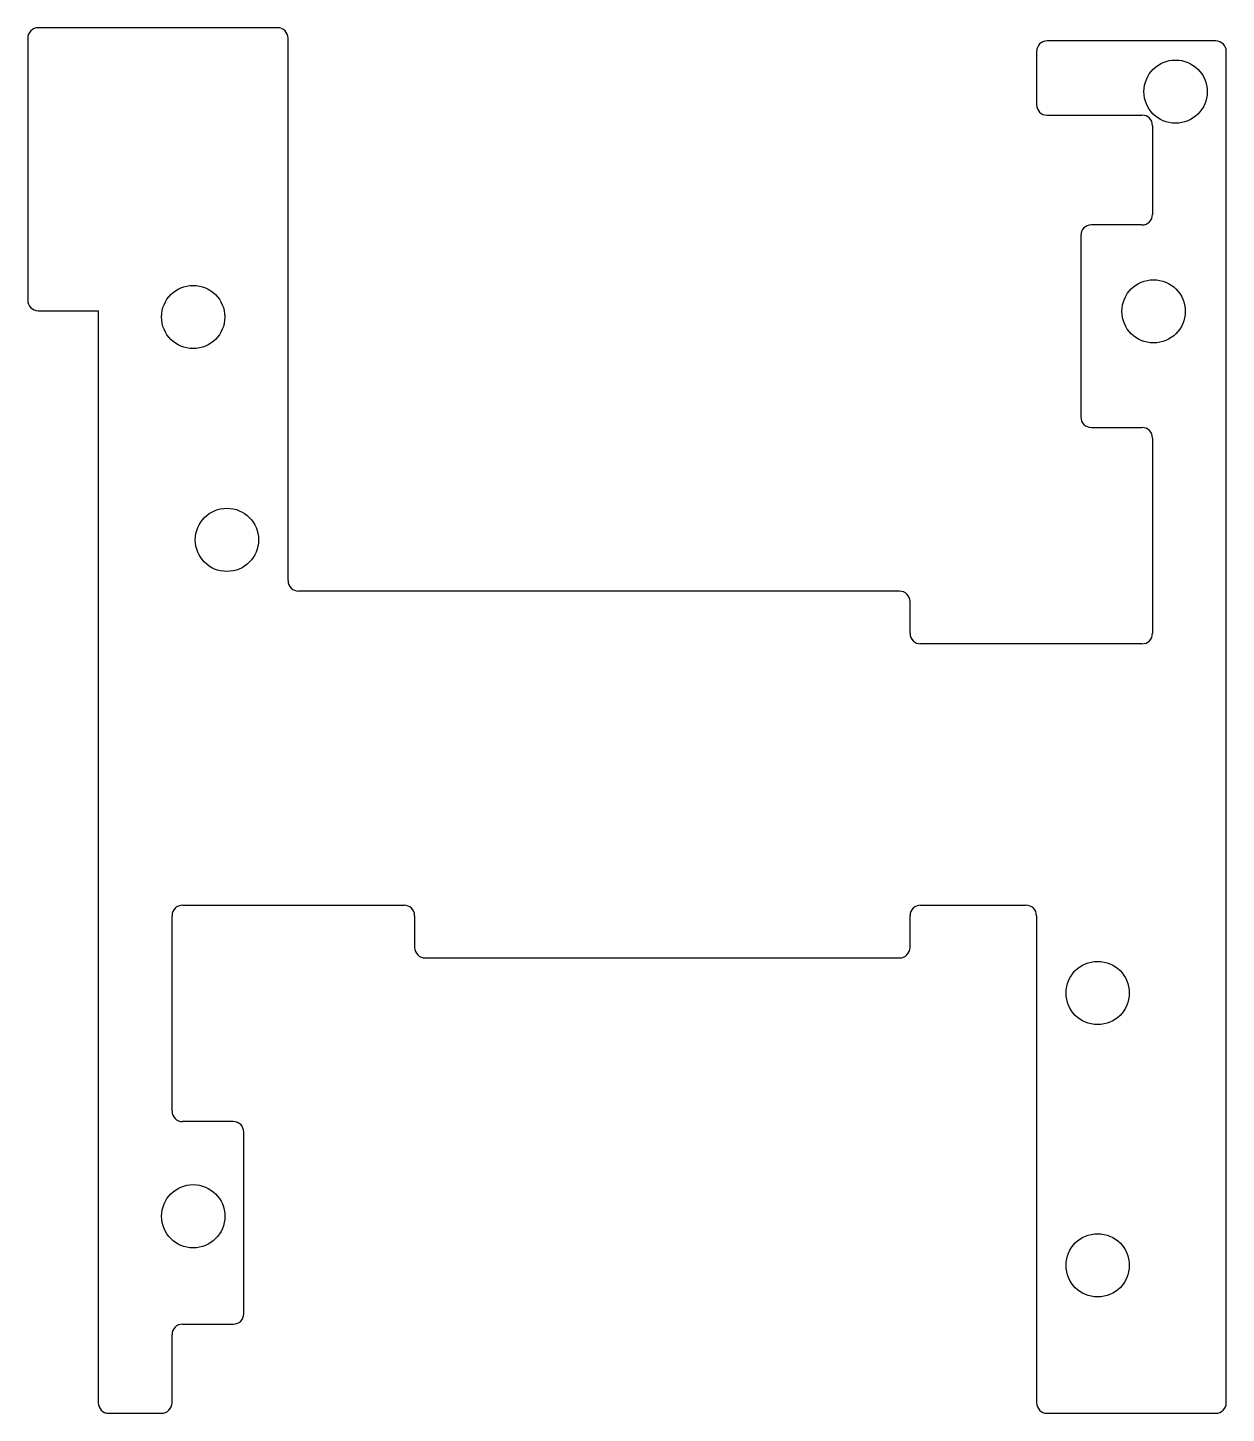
# Model space of a CAD drawing. Header units: millimetres. Extents: x -30.1 to 26.8, y -32.9 to 32.9.
import ezdxf

# ---------------------------------------------------------------- set-up
doc = ezdxf.new("R2010")
doc.units = ezdxf.units.MM

msp = doc.modelspace()

# ---------------------------------------------------------------- linework, layer by layer
for p, q in [((-30.097, 32.36), (-30.097, 19.935)), ((-18.247, 32.86), (-29.597, 32.86)), ((-17.747, 6.635), (-17.747, 32.36)), ((26.253, 32.235), (18.253, 32.235)), ((17.753, 31.735), (17.753, 29.212)), ((26.753, -32.36), (26.753, 31.735)), ((18.253, 28.712), (22.753, 28.712)), ((23.253, 28.212), (23.253, 24.007)), ((19.853, 23.007), (19.853, 14.399)), ((22.753, 23.507), (20.353, 23.507)), ((-29.597, 19.435), (-26.753, 19.435)), ((-26.753, 19.435), (-26.753, -32.36)), ((20.353, 13.899), (22.753, 13.899)), ((23.253, 13.399), (23.253, 4.135)), ((11.253, 6.135), (-17.247, 6.135)), ((11.753, 4.135), (11.753, 5.635)), ((22.753, 3.635), (12.253, 3.635)), ((-22.753, -8.76), (-12.247, -8.76)), ((12.253, -8.76), (17.253, -8.76)), ((-23.253, -18.524), (-23.253, -9.26)), ((-11.747, -9.26), (-11.747, -10.76)), ((11.753, -10.76), (11.753, -9.26)), ((17.753, -9.26), (17.753, -32.36)), ((-11.247, -11.26), (11.253, -11.26)), ((-20.347, -19.024), (-22.753, -19.024)), ((-19.847, -28.132), (-19.847, -19.524)), ((-22.753, -28.632), (-20.347, -28.632)), ((-23.253, -32.36), (-23.253, -29.132)), ((-26.253, -32.86), (-23.753, -32.86)), ((18.253, -32.86), (26.253, -32.86))]:
    msp.add_line(p, q)
for centre in [(24.346, 29.828), (-22.25, 19.139), (23.303, 19.407), (-20.647, 8.568), (20.653, -12.926), (-22.247, -23.516), (20.653, -25.842)]:
    msp.add_circle(centre, 1.5)
for centre, start, end in [((-29.597, 32.36), 90, 180), ((-18.247, 32.36), 0, 90), ((18.253, 31.735), 90, 180), ((26.253, 31.735), 0, 90), ((18.253, 29.212), 180, 270), ((22.753, 28.212), 0, 90), ((22.753, 24.007), 270, 0), ((20.353, 23.007), 90, 180), ((-29.597, 19.935), 180, 270), ((20.353, 14.399), 180, 270), ((22.753, 13.399), 360, 90), ((-17.247, 6.635), 180, 270), ((11.253, 5.635), 360, 90), ((12.253, 4.135), 180, 270), ((22.753, 4.135), 270, 360), ((-22.753, -9.26), 90, 180), ((-12.247, -9.26), 0, 90), ((12.253, -9.26), 90, 180), ((17.253, -9.26), 0, 90), ((-11.247, -10.76), 180, 270), ((11.253, -10.76), 270, 360), ((-22.753, -18.524), 180, 270), ((-20.347, -19.524), 0, 90), ((-20.347, -28.132), 270, 0), ((-22.753, -29.132), 90, 180), ((-26.253, -32.36), 180, 270), ((-23.753, -32.36), 270, 0), ((18.253, -32.36), 180, 270), ((26.253, -32.36), 270, 0)]:
    msp.add_arc(centre, 0.5, start, end)

doc.saveas('drawing.dxf')
